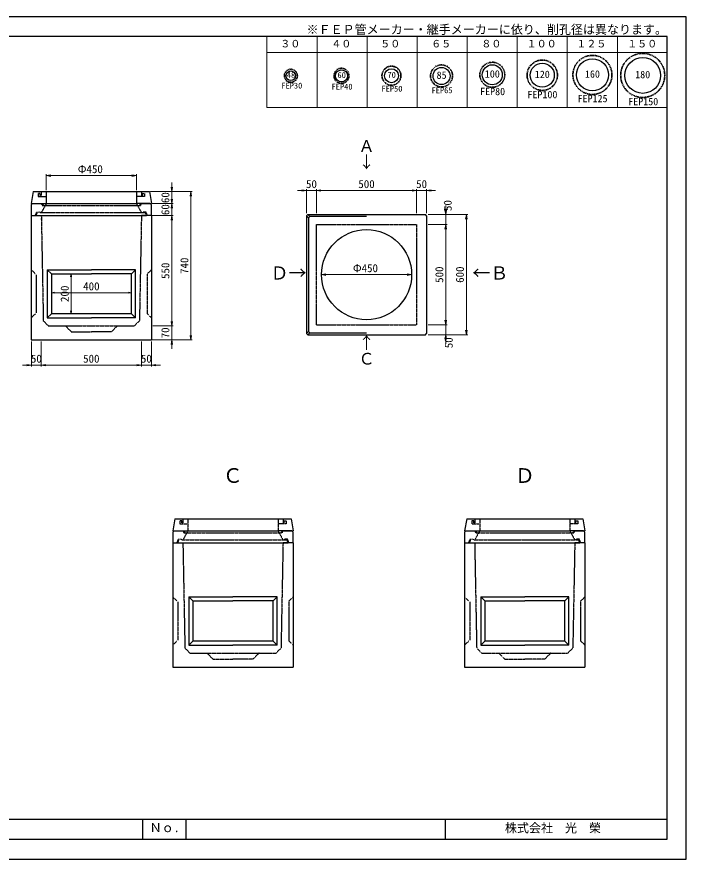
# Model space of a CAD drawing. Units: millimetres, scale not verified. Extents: x -297 to 298, y -210 to 211.
# Drawn here: x -36.3 to 297.9, y -210 to 210.5 of the extents above; entities that cross this region are included whole.
import ezdxf
from ezdxf.enums import TextEntityAlignment as Align

# ---------------------------------------------------------------- set-up
doc = ezdxf.new("R2010")
doc.units = ezdxf.units.MM
for name, pattern in [('USER1', [12.95, 6.35, -3.175, 0.25, -3.175]), ('USER2', [4.7625, 3.175, -1.5875]), ('USER3', [16.375, 6.35, -3.175, 0.25, -3.175, 0.25, -3.175])]:
    doc.linetypes.add(name, pattern=pattern)
doc.layers.add('0-0', color=7, linetype='Continuous')
doc.layers.add('0-5_pen1一点', color=7, linetype='Continuous')
for name, color, linetype, lineweight in [('0-1_0', 9, 'Continuous', 25), ('0-2_dims', 7, 'Continuous', 18), ('0-3_pen3実線', 7, 'Continuous', 25), ('0-4_pen4実線', 7, 'Continuous', 25), ('0-6_pen2破線', 3, 'USER2', 25), ('0-7_pen2二点', 3, 'USER3', 13), ('0-8_鉄筋', 7, 'Continuous', 25)]:
    doc.layers.add(name, color=color, linetype=linetype, lineweight=lineweight)
doc.styles.add('ＭＳ ゴシック', font='')
doc.styles.get('ＭＳ ゴシック').set_extended_font_data('MS Gothic')

# ---------------------------------------------------------------- blocks, each defined once
blk = doc.blocks.new('部分図 1')
at = {"layer": '0-1_0'}
blk.add_lwpolyline([(0.1, 0.3), (11898.1, 0.3), (11898.1, 8410.3), (0.1, 8410.3)], close=True, dxfattribs=at)
at = {"layer": '0-2_dims'}
for p, q in [((7709.94, 7506.5), (7709.94, 8215.2)), ((8211.94, 7506.5), (8211.94, 8215.2)), ((8710.94, 7506.5), (8710.94, 8215.2)), ((9210.94, 7506.5), (9210.94, 8215.2)), ((9710.94, 7506.5), (9710.94, 8215.2)), ((10209.94, 7506.5), (10209.94, 8215.2)), ((10710.94, 7506.5), (10710.94, 8215.2)), ((11211.94, 7506.5), (11211.94, 8215.2)), ((11708.94, 7506.5), (11708.94, 8215.2)), ((7709.94, 8055.3), (11708.94, 8055.3)), ((11708.94, 7506.5), (7709.94, 7506.5)), ((5508, 6680.39), (5508, 6840)), ((5508, 6825), (6408, 6825)), ((6408, 6680.39), (6408, 6840)), ((6761, 6665.29), (6761, 6755.29)), ((6546.8, 6665.29), (6776, 6665.29)), ((6734.34, 6665.26), (6966, 6665.26)), ((6761, 6665.29), (6761, 6545.29)), ((6951, 6665.26), (6951, 5185.37)), ((8105.97, 6676.37), (8015.97, 6676.37)), ((8105.97, 6451.37), (8105.97, 6691.37)), ((8105.97, 6676.37), (8205.97, 6676.37)), ((8205.97, 6451.37), (8205.97, 6691.37)), ((8205.97, 6451.37), (8205.97, 6691.37)), ((8205.97, 6676.37), (9205.97, 6676.37)), ((8205.97, 6676.37), (8295.97, 6676.37)), ((9205.97, 6676.37), (9115.97, 6676.37)), ((9205.97, 6451.37), (9205.97, 6691.37)), ((9205.97, 6451.37), (9205.97, 6691.37)), ((9205.97, 6676.37), (9305.97, 6676.37)), ((9305.97, 6451.37), (9305.97, 6691.37)), ((9305.97, 6676.37), (9395.97, 6676.37)), ((6761, 6545.29), (6761, 6635.29)), ((6563.8, 6545.29), (6776, 6545.29)), ((6572, 6545.29), (6776, 6545.29)), ((6761, 6545.29), (6761, 6455.29)), ((6761, 6545.29), (6761, 6425.39)), ((9496.97, 6436.37), (9496.97, 6526.37)), ((6560.5, 6425.39), (6776, 6425.39)), ((6572, 6425.39), (6776, 6425.39)), ((6761, 6425.39), (6761, 6335.39)), ((6761, 6425.39), (6761, 5324.7)), ((9320.97, 6436.37), (9511.97, 6436.37)), ((9480.97, 6436.37), (9717.97, 6436.37)), ((9496.97, 6436.37), (9496.97, 6336.37)), ((9702.97, 6436.37), (9702.97, 5236.37)), ((9320.97, 6336.37), (9511.97, 6336.37)), ((9320.97, 6336.37), (9511.97, 6336.37)), ((9496.97, 6336.37), (9496.97, 5336.37)), ((9496.97, 6336.37), (9496.97, 6246.37)), ((5748, 5845.39), (5746, 5845.39)), ((5756, 5445.39), (5756, 5845.39)), ((8255.97, 5836.37), (8255.97, 5851.37)), ((8255.97, 5836.37), (9155.97, 5836.37)), ((9155.97, 5836.37), (9155.97, 5851.37)), ((5558, 5640), (5558, 5665)), ((5558, 5655), (6358, 5655)), ((6358, 5587), (6358, 5665)), ((5748, 5445.39), (5766, 5445.39)), ((6761, 5324.7), (6761, 5414.7)), ((9496.97, 5336.37), (9496.97, 5426.37)), ((6572, 5324.7), (6776, 5324.7)), ((6573, 5324.7), (6776, 5324.7)), ((6761, 5324.7), (6761, 5185.39)), ((9320.97, 5336.37), (9511.97, 5336.37)), ((9320.97, 5336.37), (9511.97, 5336.37)), ((9496.97, 5336.37), (9496.97, 5236.37)), ((9320.97, 5236.37), (9511.97, 5236.37)), ((9496.97, 5236.37), (9496.97, 5146.37)), ((9511.97, 5236.37), (9717.97, 5236.37)), ((5359, 5169.39), (5359, 4918)), ((5458, 5169.39), (5458, 4918)), ((5458, 5167.39), (5458, 4918)), ((6457, 5167.39), (6457, 4918)), ((6457, 5167.39), (6457, 4918)), ((6557, 5167.39), (6557, 4918)), ((6558.2, 5185.39), (6776, 5185.39)), ((6654.42, 5185.37), (6966, 5185.37)), ((6761, 5185.39), (6761, 5095.39)), ((5359, 4933), (5269, 4933)), ((5359, 4933), (5458, 4933)), ((5458, 4933), (5548, 4933)), ((5458, 4933), (6457, 4933)), ((6457, 4933), (6367, 4933)), ((6457, 4933), (6557, 4933)), ((6557, 4933), (6647, 4933))]:
    blk.add_line(p, q, dxfattribs=at)
for points in [[(5553, 6832.5), (5508, 6825), (5553, 6817.5)], [(6363, 6817.5), (6408, 6825), (6363, 6832.5)], [(6753.5, 6710.29), (6761, 6665.29), (6768.5, 6710.29)], [(6958.5, 6620.26), (6951, 6665.26), (6943.5, 6620.26)], [(8060.97, 6668.87), (8105.97, 6676.37), (8060.97, 6683.87)], [(8250.97, 6683.87), (8205.97, 6676.37), (8250.97, 6668.87)], [(8250.97, 6683.87), (8205.97, 6676.37), (8250.97, 6668.87)], [(9160.97, 6668.87), (9205.97, 6676.37), (9160.97, 6683.87)], [(9160.97, 6668.87), (9205.97, 6676.37), (9160.97, 6683.87)], [(9350.97, 6683.87), (9305.97, 6676.37), (9350.97, 6668.87)], [(6753.5, 6590.29), (6761, 6545.29), (6768.5, 6590.29)], [(6768.5, 6500.29), (6761, 6545.29), (6753.5, 6500.29)], [(9489.47, 6481.37), (9496.97, 6436.37), (9504.47, 6481.37)], [(6768.5, 6380.39), (6761, 6425.39), (6753.5, 6380.39)], [(6768.5, 6380.39), (6761, 6425.39), (6753.5, 6380.39)], [(9710.47, 6391.37), (9702.97, 6436.37), (9695.47, 6391.37)], [(9504.47, 6291.37), (9496.97, 6336.37), (9489.47, 6291.37)], [(9504.47, 6291.37), (9496.97, 6336.37), (9489.47, 6291.37)], [(5761, 5815.39), (5756, 5845.39), (5751, 5815.39)], [(8300.97, 5843.87), (8255.97, 5836.37), (8300.97, 5828.87)], [(9110.97, 5828.87), (9155.97, 5836.37), (9110.97, 5843.87)], [(5588, 5660), (5558, 5655), (5588, 5650)], [(6328, 5650), (6358, 5655), (6328, 5660)], [(5751, 5475.39), (5756, 5445.39), (5761, 5475.39)], [(6753.5, 5369.7), (6761, 5324.7), (6768.5, 5369.7)], [(6753.5, 5369.7), (6761, 5324.7), (6768.5, 5369.7)], [(9489.47, 5381.37), (9496.97, 5336.37), (9504.47, 5381.37)], [(9489.47, 5381.37), (9496.97, 5336.37), (9504.47, 5381.37)], [(6943.5, 5230.37), (6951, 5185.37), (6958.5, 5230.37)], [(9504.47, 5191.37), (9496.97, 5236.37), (9489.47, 5191.37)], [(9695.47, 5281.37), (9702.97, 5236.37), (9710.47, 5281.37)], [(6768.5, 5140.39), (6761, 5185.39), (6753.5, 5140.39)], [(5314, 4925.5), (5359, 4933), (5314, 4940.5)], [(5503, 4940.5), (5458, 4933), (5503, 4925.5)], [(5503, 4940.5), (5458, 4933), (5503, 4925.5)], [(6412, 4925.5), (6457, 4933), (6412, 4940.5)], [(6412, 4925.5), (6457, 4933), (6412, 4940.5)], [(6602, 4940.5), (6557, 4933), (6602, 4925.5)]]:
    blk.add_lwpolyline(points, dxfattribs=at)
at = {"layer": '0-3_pen3実線'}
for p, q in [((5378, 6665.29), (5358, 6545.29)), ((5370.73, 6545.39), (5358, 6532.66)), ((5358, 6545.29), (5468, 6545.29)), ((5358, 6532.66), (5358, 6425.39)), ((5370.73, 6545.39), (5958, 6545.39)), ((5468, 6545.29), (5958, 6545.29)), ((5958, 6545.39), (6408, 6545.39)), ((6545.27, 6545.39), (6408, 6545.39)), ((6448, 6545.29), (6558, 6545.29)), ((6545.27, 6545.39), (6558, 6532.66)), ((6558, 6425.39), (6558, 6532.66)), ((5358, 6425.39), (5958, 6425.39)), ((5958, 6425.39), (6508, 6425.39)), ((6558, 6425.39), (6458, 6425.39)), ((6558, 6425.39), (6508, 6425.39)), ((6558, 6425.39), (6558, 5185.39)), ((8105.97, 6423.64), (8118.7, 6436.37)), ((8105.97, 6423.64), (8105.97, 5249.09)), ((8125.97, 6403.64), (8106.07, 6423.54)), ((8138.7, 6416.37), (8118.7, 6436.37)), ((8118.7, 6436.37), (9293.25, 6436.37)), ((8125.97, 6403.64), (8138.7, 6416.37)), ((8125.97, 6403.64), (8125.97, 5269.09)), ((8705.97, 6416.37), (8138.7, 6416.37)), ((9305.97, 6423.64), (9293.25, 6436.37)), ((9305.97, 6423.64), (9305.97, 5249.09)), ((5518, 5885.39), (5958, 5885.39)), ((5518, 5885.39), (5518, 5405.39)), ((5518, 5885.39), (5558, 5845.39)), ((5558, 5845.39), (5958, 5845.39)), ((5558, 5845.39), (5558, 5445.39)), ((6398, 5885.39), (5958, 5885.39)), ((6358, 5845.39), (5958, 5845.39)), ((6398, 5885.39), (6358, 5845.39)), ((6358, 5445.39), (6358, 5845.39)), ((6398, 5405.39), (6398, 5885.39)), ((5518, 5405.39), (5558, 5445.39)), ((5518, 5405.39), (5958, 5405.39)), ((5958, 5445.39), (5558, 5445.39)), ((6358, 5445.39), (5958, 5445.39)), ((6398, 5405.39), (5958, 5405.39)), ((6398, 5405.39), (6358, 5445.39)), ((8125.97, 5269.09), (8105.97, 5249.09)), ((8105.97, 5249.09), (8118.7, 5236.37)), ((8138.7, 5256.37), (8118.41, 5236.08)), ((8118.7, 5236.37), (9293.25, 5236.37)), ((8125.97, 5269.09), (8138.7, 5256.37)), ((8138.7, 5256.37), (8705.97, 5256.37)), ((9293.25, 5236.37), (9305.97, 5249.09)), ((6792, 3397.9), (6772, 3277.9)), ((6792, 3397.9), (7952, 3397.9)), ((7952, 3397.9), (7972, 3277.9)), ((9706, 3397.9), (9686, 3277.9)), ((9706, 3397.9), (10866, 3397.9)), ((10866, 3397.9), (10886, 3277.9)), ((6784.73, 3278), (6772, 3265.27)), ((6772, 3277.9), (6882, 3277.9)), ((6772, 3265.27), (6772, 3158)), ((6784.73, 3278), (7372, 3278)), ((6882, 3277.9), (7372, 3277.9)), ((7372, 3278), (7822, 3278)), ((7959.27, 3278), (7822, 3278)), ((7862, 3277.9), (7972, 3277.9)), ((7959.27, 3278), (7972, 3265.27)), ((7972, 3158), (7972, 3265.27)), ((9698.73, 3278), (9686, 3265.27)), ((9686, 3277.9), (9796, 3277.9)), ((9686, 3265.27), (9686, 3158)), ((9698.73, 3278), (10286, 3278)), ((9796, 3277.9), (10286, 3277.9)), ((10286, 3278), (10736, 3278)), ((10873.27, 3278), (10736, 3278)), ((10776, 3277.9), (10886, 3277.9)), ((10873.27, 3278), (10886, 3265.27)), ((10886, 3158), (10886, 3265.27)), ((6772, 3158), (6872, 3158)), ((6772, 3158), (6772, 1918)), ((6772, 3158), (7372, 3158)), ((6872, 3158), (7872, 3158)), ((7372, 3158), (7922, 3158)), ((7972, 3158), (7872, 3158)), ((7972, 3158), (7922, 3158)), ((7972, 3158), (7972, 1918)), ((9686, 3158), (9786, 3158)), ((9686, 3158), (9686, 1918)), ((9686, 3158), (10286, 3158)), ((9786, 3158), (10786, 3158)), ((10286, 3158), (10836, 3158)), ((10886, 3158), (10786, 3158)), ((10886, 3158), (10836, 3158)), ((10886, 3158), (10886, 1918)), ((6932, 2618), (6972, 2578)), ((6932, 2618), (6932, 2138)), ((6932, 2618), (7372, 2618)), ((7812, 2618), (7372, 2618)), ((7812, 2618), (7772, 2578)), ((7812, 2138), (7812, 2618)), ((9846, 2618), (9846, 2138)), ((9846, 2618), (9886, 2578)), ((9846, 2618), (10286, 2618)), ((10726, 2618), (10286, 2618)), ((10726, 2618), (10686, 2578)), ((10726, 2138), (10726, 2618)), ((6972, 2578), (6972, 2178)), ((6972, 2578), (7372, 2578)), ((7772, 2578), (7372, 2578)), ((7772, 2178), (7772, 2578)), ((9886, 2578), (9886, 2178)), ((9886, 2578), (10286, 2578)), ((6932, 2138), (6972, 2178)), ((6932, 2138), (7372, 2138)), ((7372, 2178), (6972, 2178)), ((7772, 2178), (7372, 2178)), ((7812, 2138), (7372, 2138)), ((7812, 2138), (7772, 2178)), ((9846, 2138), (9886, 2178)), ((9846, 2138), (10286, 2138)), ((10286, 2178), (9886, 2178)), ((10686, 2178), (10286, 2178)), ((10726, 2138), (10286, 2138)), ((10726, 2138), (10686, 2178)), ((6772, 1918), (7972, 1918)), ((9686, 1918), (10886, 1918)), ((6900.1, 400.3), (6900.1, 200.3))]:
    blk.add_line(p, q, dxfattribs=at)
for points in [[(5378, 6665.29), (6538, 6665.29), (6558, 6545.29)], [(5358, 6425.39), (5458, 6425.39), (6458, 6425.39)], [(5358, 6425.39), (5358, 5185.39), (6558, 5185.39)], [(10686, 2178), (10686, 2578), (10286, 2578)]]:
    blk.add_lwpolyline(points, dxfattribs=at)
blk.add_circle((8705.97, 5836.37), 450, dxfattribs=at)
at = {"layer": '0-4_pen4実線'}
for p, q in [((200.1, 400.3), (11709.1, 400.3)), ((6470.1, 400.3), (6470.1, 200.3)), ((9490.1, 400.3), (9490.1, 200.3))]:
    blk.add_line(p, q, dxfattribs=at)
blk.add_lwpolyline([(200.1, 200.3), (11709.1, 200.3), (11709.1, 8215.3), (200.1, 8215.3)], close=True, dxfattribs=at)
at = {"layer": '0-6_pen2破線'}
for p, q in [((5428, 6645.29), (5428, 6615.29)), ((5448, 6645.29), (5428, 6645.29)), ((5508, 6665.29), (5507.94, 6545.29)), ((6408, 6665.29), (6408, 6545.39)), ((6458, 6665.29), (6458, 6625.29)), ((6468, 6625.29), (6468, 6645.29)), ((5428, 6615.29), (5500.86, 6615.29)), ((6458, 6625.29), (6468, 6625.29)), ((5457, 6545.39), (5468, 6527.39)), ((5508, 6545.39), (5458, 6455.39)), ((5468, 6545.29), (5478, 6527.29)), ((5468, 6527.39), (5958, 6527.39)), ((5958, 6527.39), (6448, 6527.39)), ((6408, 6545.39), (6458, 6455.39)), ((6448, 6545.29), (6438, 6527.29)), ((6453, 6545.39), (6448, 6527.39)), ((5398, 6425.39), (5412, 6461.39)), ((5408, 6425.39), (5418, 6455.39)), ((5448, 6455.39), (5444, 6461.39)), ((5448, 6455.39), (5958, 6455.39)), ((5458, 6425.39), (5478, 5375.39)), ((5458, 6395.39), (5458, 6385.39)), ((5958, 6455.39), (6498, 6455.39)), ((6458, 6425.39), (6438, 5375.39)), ((6468, 6455.39), (6472, 6461.39)), ((6504, 6461.39), (6472, 6461.39)), ((6508, 6425.39), (6498, 6455.39)), ((6518, 6425.39), (6504, 6461.39)), ((9205.97, 6336.37), (9205.97, 5336.37)), ((5358, 5885.39), (5398, 5845.39)), ((5408, 5835.39), (5408, 5455.39)), ((6558, 5885.39), (6518, 5845.39)), ((6518, 5445.39), (6518, 5845.39)), ((5398, 5445.39), (5358, 5405.39)), ((6558, 5405.39), (6518, 5445.39)), ((5478, 5375.39), (5528, 5325.39)), ((5528, 5325.39), (5958, 5325.39)), ((5698, 5325.39), (5758, 5265.39)), ((5958, 5325.39), (6388, 5325.39)), ((6218, 5325.39), (6158, 5265.39)), ((6438, 5375.39), (6388, 5325.39)), ((8205.97, 5336.37), (9205.97, 5336.37)), ((5758, 5265.39), (5958, 5265.39)), ((6158, 5265.39), (5958, 5265.39)), ((6842, 3377.9), (6842, 3347.9)), ((6862, 3377.9), (6842, 3377.9)), ((6862, 3357.9), (6862, 3377.9)), ((6872, 3397.9), (6872, 3357.9)), ((6922, 3397.9), (6921.94, 3277.9)), ((7822, 3397.9), (7822, 3278)), ((7872, 3397.9), (7872, 3357.9)), ((7882, 3377.9), (7902, 3377.9)), ((7882, 3357.9), (7882, 3377.9)), ((7902, 3377.9), (7902, 3347.9)), ((9756, 3377.9), (9756, 3347.9)), ((9776, 3377.9), (9756, 3377.9)), ((9776, 3357.9), (9776, 3377.9)), ((9786, 3397.9), (9786, 3357.9)), ((9836, 3397.9), (9835.94, 3277.9)), ((10736, 3397.9), (10736, 3278)), ((10786, 3397.9), (10786, 3357.9)), ((10796, 3377.9), (10816, 3377.9)), ((10796, 3357.9), (10796, 3377.9)), ((10816, 3377.9), (10816, 3347.9)), ((6842, 3347.9), (6914.86, 3347.9)), ((6872, 3357.9), (6862, 3357.9)), ((7902, 3347.9), (7822, 3347.9)), ((7872, 3357.9), (7882, 3357.9)), ((9756, 3347.9), (9828.86, 3347.9)), ((9786, 3357.9), (9776, 3357.9)), ((10816, 3347.9), (10736, 3347.9)), ((10786, 3357.9), (10796, 3357.9)), ((6871, 3278), (6882, 3260)), ((6922, 3278), (6872, 3188)), ((6882, 3277.9), (6892, 3259.9)), ((6882, 3260), (7372, 3260)), ((7372, 3260), (7862, 3260)), ((7822, 3278), (7872, 3188)), ((7862, 3277.9), (7852, 3259.9)), ((7867, 3278), (7862, 3260)), ((9785, 3278), (9796, 3260)), ((9836, 3278), (9786, 3188)), ((9796, 3277.9), (9806, 3259.9)), ((9796, 3260), (10286, 3260)), ((10286, 3260), (10776, 3260)), ((10736, 3278), (10786, 3188)), ((10776, 3277.9), (10766, 3259.9)), ((10781, 3278), (10776, 3260)), ((6812, 3158), (6826, 3194)), ((6822, 3158), (6832, 3188)), ((6862, 3188), (6858, 3194)), ((6862, 3188), (7372, 3188)), ((6872, 3158), (6892, 2108)), ((6872, 3128), (6872, 3118)), ((7372, 3188), (7912, 3188)), ((7872, 3158), (7852, 2108)), ((7882, 3188), (7886, 3194)), ((7918, 3194), (7886, 3194)), ((7922, 3158), (7912, 3188)), ((7932, 3158), (7918, 3194)), ((9726, 3158), (9740, 3194)), ((9736, 3158), (9746, 3188)), ((9776, 3188), (9772, 3194)), ((9776, 3188), (10286, 3188)), ((9786, 3158), (9806, 2108)), ((9786, 3128), (9786, 3118)), ((10286, 3188), (10826, 3188)), ((10786, 3158), (10766, 2108)), ((10796, 3188), (10800, 3194)), ((10832, 3194), (10800, 3194)), ((10836, 3158), (10826, 3188)), ((10846, 3158), (10832, 3194)), ((6772, 2618), (6812, 2578)), ((7972, 2618), (7932, 2578)), ((9686, 2618), (9726, 2578)), ((10886, 2618), (10846, 2578)), ((6822, 2568), (6822, 2188)), ((7932, 2178), (7932, 2578)), ((9736, 2568), (9736, 2188)), ((10846, 2178), (10846, 2578)), ((6812, 2178), (6772, 2138)), ((6892, 2108), (6942, 2058)), ((7852, 2108), (7802, 2058)), ((7972, 2138), (7932, 2178)), ((9726, 2178), (9686, 2138)), ((9806, 2108), (9856, 2058)), ((10766, 2108), (10716, 2058)), ((10886, 2138), (10846, 2178)), ((6942, 2058), (7372, 2058)), ((7112, 2058), (7172, 1998)), ((7372, 2058), (7802, 2058)), ((7632, 2058), (7572, 1998)), ((9856, 2058), (10286, 2058)), ((10026, 2058), (10086, 1998)), ((10286, 2058), (10716, 2058)), ((10546, 2058), (10486, 1998)), ((7172, 1998), (7372, 1998)), ((7572, 1998), (7372, 1998)), ((10086, 1998), (10286, 1998)), ((10486, 1998), (10286, 1998))]:
    blk.add_line(p, q, dxfattribs=at)
for points in [[(5458, 6665.29), (5458, 6625.29), (5448, 6625.29), (5448, 6645.29)], [(6468, 6645.29), (6488, 6645.29), (6488, 6615.29), (6408, 6615.29)], [(8205.97, 5336.37), (8205.97, 6336.37), (9205.97, 6336.37)]]:
    blk.add_lwpolyline(points, dxfattribs=at)
at = {"layer": '0-7_pen2二点'}
for p, q in [((5412, 6461.39), (5444, 6461.39)), ((6826, 3194), (6858, 3194)), ((9740, 3194), (9772, 3194))]:
    blk.add_line(p, q, dxfattribs=at)
at = {"layer": '0-8_鉄筋', "color": 1, "linetype": 'USER1', "lineweight": 35}
for centre, radius in [((10962.04, 7830.6), 195), ((11464.04, 7825.6), 220.1), ((8955.04, 7822.7), 95), ((9454.84, 7820.6), 110), ((9962.04, 7831.7), 125), ((10461.04, 7827.6), 151.71), ((7950.04, 7821.7), 65), ((8456.04, 7821.6), 75)]:
    blk.add_circle(centre, radius, dxfattribs=at)
at = {"layer": '0-8_鉄筋', "color": 1}
for centre, radius in [((10962.04, 7830.7), 160), ((11464.04, 7825.7), 179.11), ((9962.04, 7831.7), 100), ((10461.04, 7827.7), 120), ((7950.04, 7821.7), 48), ((8456.04, 7820.7), 60), ((8955.04, 7822.7), 70), ((9455.04, 7819.7), 85)]:
    blk.add_circle(centre, radius, dxfattribs=at)
at = {"layer": '0-2_dims', "style": 'ＭＳ ゴシック'}
for s, height, p in [('※ＦＥＰ管メーカー・継手メーカーに依り、削孔径は異なります。', 87.98, (8106.76, 8213.13)), ('３０', 73.31, (7844.94, 8083.2)), ('４０', 73.31, (8353.94, 8083.2)), ('５０', 73.31, (8842.94, 8083.2)), ('６５', 73.31, (9351.94, 8083.2)), ('８０', 73.31, (9852.94, 8083.2)), ('１００', 73.31, (10304.94, 8083.2)), ('１２５', 73.31, (10801.94, 8083.2)), ('１５０', 73.31, (11308.94, 8083.2)), ('Φ450', 79.92, (5821.74, 6825.5)), ('50', 79.92, (8101.47, 6676.87)), ('500', 79.92, (8624.22, 6676.87)), ('50', 79.92, (9201.47, 6676.87)), ('Φ450', 79.92, (8569.71, 5836.87)), ('400', 80.65, (5875.5, 5655.5)), ('50', 79.92, (5353.99, 4933.5)), ('500', 79.92, (5875.74, 4933.5)), ('50', 79.92, (6452.49, 4933.5))]:
    blk.add_text(s, height=height, dxfattribs=at).set_placement(p, align=Align.BOTTOM_LEFT)
for s, height, p in [('60', 79.92, (6760.5, 6550.79)), ('50', 79.92, (9580.48, 6471.86)), ('60', 79.92, (6760.5, 6430.84)), ('740', 79.92, (6950.5, 5843.56)), ('550', 79.92, (6760.5, 5793.29)), ('500', 79.92, (9496.47, 5754.61)), ('600', 79.92, (9702.47, 5754.61)), ('200', 80.65, (5755.5, 5562.89)), ('70', 79.92, (6760.5, 5200.54)), ('50', 79.92, (9590.48, 5101.86))]:
    blk.add_text(s, height=height, rotation=90, dxfattribs=at).set_placement(p, align=Align.BOTTOM_LEFT)
at = {"layer": '0-3_pen3実線', "style": 'ＭＳ ゴシック'}
for s, p in [('Ｎｏ.', (6539.8, 243.63)), ('株式会社\u3000光\u3000榮', (10088.1, 240.3))]:
    blk.add_text(s, height=87.98, dxfattribs=at).set_placement(p, align=Align.BOTTOM_LEFT)
at = {"layer": '0-5_pen1一点', "style": 'ＭＳ ゴシック'}
for s, height, p in [('Ａ', 117.3, (8626.21, 7027)), ('↓', 117.3, (8626.21, 6867)), ('Ｄ→', 132, (7746.97, 5747.37)), ('←Ｂ', 132, (9761.97, 5747.37)), ('↑', 117.3, (8626.21, 5063)), ('Ｃ', 117.3, (8626.21, 4903))]:
    blk.add_text(s, height=height, dxfattribs=at).set_placement(p, align=Align.BOTTOM_LEFT)
at = {"layer": '0-8_鉄筋', "style": 'ＭＳ ゴシック'}
for s, height, p in [('48', 58.65, (7909.84, 7782.6)), ('60', 58.65, (8415.84, 7781.6)), ('70', 58.65, (8914.84, 7783.6)), ('85', 73.31, (9405.84, 7769.4)), ('100', 73.31, (9887.34, 7781.6)), ('120', 73.31, (10386.34, 7777.6)), ('160', 73.31, (10887.34, 7780.6)), ('180', 73.31, (11389.34, 7775.6)), ('FEP30', 58.65, (7855.04, 7676.7)), ('FEP40', 58.65, (8356.84, 7666.5)), ('FEP50', 58.65, (8855.24, 7646.3)), ('FEP65', 58.65, (9355.44, 7630.6)), ('FEP80', 73.31, (9840.44, 7606.5)), ('FEP100', 73.31, (10312.84, 7575.8)), ('FEP125', 73.31, (10813.84, 7536.2)), ('FEP150', 73.31, (11319.84, 7505.8)), ('Ｃ', 146.6, (7269.97, 3713.23)), ('Ｄ', 146.6, (10186.97, 3713.23))]:
    blk.add_text(s, height=height, dxfattribs=at).set_placement(p, align=Align.BOTTOM_LEFT)

msp = doc.modelspace()

# ---------------------------------------------------------------- block references
at = {"layer": '0-0', "xscale": 0.05, "yscale": 0.05}
msp.add_blockref('部分図 1', (-297, -210), dxfattribs=at)

doc.saveas('drawing.dxf')
